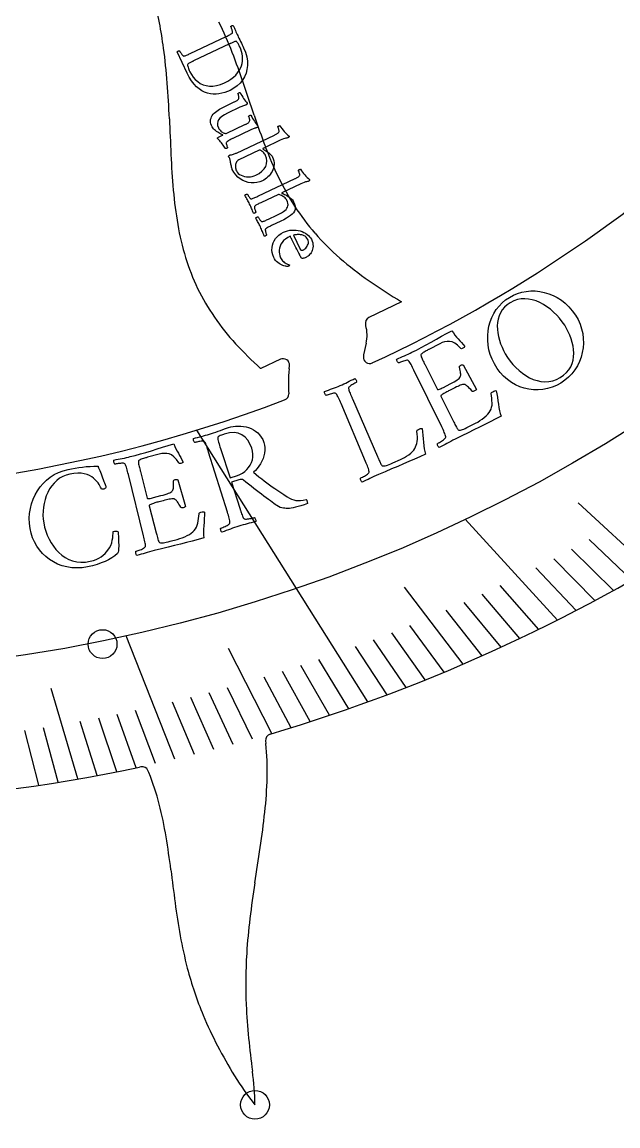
# Model space of a CAD drawing. Header units: millimetres. Extents: x -94 to 94, y -94 to 94.
# Drawn here: x 9.36 to 32.82, y -53.15 to -9.71 of the extents above; entities that cross this region are included whole.
import ezdxf

# ---------------------------------------------------------------- set-up
doc = ezdxf.new("R2010")
doc.units = ezdxf.units.MM
for name, color, linetype in [('CUT_INNER', 6, 'Continuous'), ('CUT_OUTER', 1, 'Continuous'), ('ENGRAVE', 7, 'Continuous'), ('ENGRAVE_FINE', 8, 'Continuous'), ('TEXT', 5, 'Continuous')]:
    doc.layers.add(name, color=color, linetype=linetype)

msp = doc.modelspace()

# ---------------------------------------------------------------- linework, layer by layer
at = {"layer": 'CUT_INNER'}
for points in [[(24.296, -20.716), (24.3, -20.72), (24.295, -20.722), (23.014, -21.328)], [(22.883, -21.633), (22.889, -21.65)], [(22.906, -22.348), (22.803, -22.804)], [(19.526, -22.978), (18.754, -23.343), (18.748, -23.346)], [(19.869, -23.352), (19.882, -23.23)], [(18.944, -38.001), (18.957, -38.099)], [(14.032, -39.017), (13.98, -39.028)], [(14.352, -39.248), (14.314, -39.161)]]:
    msp.add_lwpolyline(points, dxfattribs=at)
for centre, radius, start, end in [((-4.084, -13.285), 19.182, 7.6541, 13.6934), ((1.779, -17.13), 17.031, 21.4566, 25.8421), ((-9.154, -13.953), 24.296, 4.3634, 7.6242), ((-8.569, -21.173), 28.141, 18.7475, 21.4105), ((-29.327, -15.466), 44.526, 2.5195, 4.3296), ((-190.355, -82.756), 220.074, 18.37713, 18.71891), ((0.01, 26.989), 55.193, 294.7833, 313.7109), ((49.361, -3.126), 32.522, 198.3654, 200.6789), ((680.036, 15.48), 665.512, 182.496536, 182.618251), ((33.057, -9.276), 15.097, 200.6919, 205.6541), ((49.013, -13.387), 33.83, 182.5999, 184.971), ((28.96, -11.233), 10.556, 205.7095, 212.8149), ((31.595, -14.905), 16.345, 184.9603, 189.7598), ((0.003, 26.999), 67.49, 286.45534, 320.09924), ((27.964, -11.856), 9.381, 212.9114, 221.0476), ((26.064, -15.853), 10.734, 189.7787, 196.8893), ((28.6, -11.28), 10.239, 221.1431, 228.8881), ((24.014, -16.464), 8.594, 196.9627, 205.6782), ((30.717, -8.835), 13.473, 228.9414, 235.1401), ((35.405, -2.099), 21.68, 235.1503, 239.1755), ((23.825, -16.536), 8.393, 205.7923, 214.735), ((25.222, -15.547), 10.105, 214.8307, 222.4384), ((23.121, -21.554), 0.25, 115.3125, 198.2248), ((21.52, -22.034), 1.421, 347.2264, 15.6433), ((29.009, -12.072), 15.244, 222.4719, 227.6921), ((19.633, -23.204), 0.25, 354.0038, 115.3125), ((23.55, -22.958), 0.762, 168.3696, 173.9208), ((23.042, -22.894), 0.25, 176.158, 294.7852), ((28.096, -23.996), 8.252, 175.5253, 179.3659), ((0.001, -0.001), 91.24, 283.05818, 344.9355), ((25.817, -23.98), 5.973, 179.2789, 183.3932), ((0, 27), 55.207, 262.969, 290.8995), ((19.605, -24.341), 0.25, 290.918, 1.8304), ((19.191, -37.967), 0.25, 106.351, 187.924), ((8.287, -39.162), 10.723, 358.5267, 5.6914), ((0.001, 26.993), 67.485, 262.81631, 281.95455), ((14.085, -39.262), 0.25, 23.6266, 102.1289), ((4.535, -43.128), 10.556, 14.4595, 21.5649), ((2.667, -39.013), 16.345, 353.7103, 358.5098), ((0.135, -44.248), 15.097, 9.4419, 14.4041), ((-14.713, -37.104), 33.83, 351.3499, 353.721), ((-17.056, -47.099), 32.522, 7.1154, 9.4289), ((-639.241, 57.69), 665.511, 351.246536, 351.368252), ((233.589, -15.766), 220.074, 187.12713, 187.46891), ((62.528, -50.348), 44.526, 171.2695, 173.0796), ((43.282, -40.701), 28.141, 187.4975, 190.1605), ((42.447, -47.896), 24.296, 173.1134, 176.3742), ((32.344, -42.647), 17.031, 190.2066, 194.5921), ((37.344, -47.562), 19.182, 176.4041, 182.4434), ((29.562, -43.357), 14.16, 194.6475, 202.5898), ((41.248, -47.365), 23.091, 182.5211, 185.8011), ((30.794, -42.826), 15.502, 202.6559, 207.5677), ((77.709, -43.558), 59.75, 185.89912, 187.15663), ((33.551, -41.391), 18.609, 207.5551, 211.7227), ((25.302, -46.697), 8.804, 210.5765, 219.6864), ((9.264, -52.374), 9.263, 0.3353, 8.5192)]:
    msp.add_arc(centre, radius, start, end, dxfattribs=at)
at = {"layer": 'CUT_OUTER'}
for start, end in [(352.96921, 79.10203), (187.01862, 352.61767)]:
    msp.add_arc((0, 0), 94.5, start, end, dxfattribs=at)
at = {"layer": 'ENGRAVE'}
for points in [[(22.971, -36.463), (16.232, -25.767)], [(30.434, -33.241), (26.804, -29.276)], [(15.376, -38.717), (13.449, -33.864)]]:
    msp.add_lwpolyline(points, dxfattribs=at)
for centre, radius in [((0, 27.004), 62.336), ((12.526, -34.188), 0.567), ((18.527, -52.32), 0.567)]:
    msp.add_circle(centre, radius, dxfattribs=at)
at = {"layer": 'ENGRAVE_FINE'}
for points in [[(34.095, -31.247), (31.244, -28.634)], [(33.368, -31.667), (31.689, -30.074)], [(31.905, -32.475), (30.289, -30.829)], [(32.638, -32.076), (30.99, -30.457)], [(31.171, -32.863), (29.586, -31.192)], [(26.723, -34.977), (24.412, -31.952)], [(29.696, -33.608), (28.175, -31.888)], [(28.213, -34.313), (26.759, -32.545)], [(28.955, -33.966), (27.468, -32.221)], [(27.469, -34.65), (26.049, -32.859)], [(25.226, -35.601), (23.911, -33.744)], [(25.975, -35.294), (24.625, -33.459)], [(23.724, -36.185), (22.48, -34.288)], [(24.476, -35.898), (23.196, -34.021)], [(19.186, -37.708), (17.485, -34.364)], [(21.46, -36.99), (20.326, -35.036)], [(22.216, -36.731), (21.045, -34.796)], [(19.945, -37.478), (18.887, -35.489)], [(20.703, -37.239), (19.607, -35.267)], [(11.548, -39.497), (10.506, -35.936)], [(18.426, -37.928), (17.444, -35.907)], [(16.14, -38.534), (15.275, -36.469)], [(16.903, -38.341), (15.998, -36.29)], [(17.665, -38.139), (16.721, -36.103)], [(14.612, -38.892), (13.826, -36.8)], [(12.315, -39.359), (11.649, -37.233)], [(13.081, -39.212), (12.375, -37.097)], [(13.847, -39.056), (13.101, -36.953)], [(10.012, -39.745), (9.469, -37.59)], [(10.78, -39.626), (10.196, -37.48)]]:
    msp.add_lwpolyline(points, dxfattribs=at)
at = {"layer": 'TEXT'}
for points in [[(18.075, -10.716), (18.149, -10.896), (18.2, -11.072), (18.227, -11.243), (18.23, -11.409), (18.212, -11.569), (18.173, -11.72), (18.114, -11.861), (18.036, -11.993), (17.939, -12.113), (17.825, -12.22), (17.695, -12.314), (17.549, -12.394), (17.442, -12.44), (17.333, -12.478), (17.222, -12.508), (17.109, -12.531), (16.995, -12.543), (16.882, -12.543), (16.769, -12.531), (16.656, -12.506), (16.545, -12.467), (16.436, -12.412), (16.33, -12.34), (16.226, -12.253), (16.126, -12.148), (16.031, -12.023), (15.941, -11.877), (15.856, -11.712), (15.463, -10.882), (15.468, -10.872), (15.477, -10.863), (15.489, -10.855), (15.505, -10.847), (15.521, -10.841), (15.536, -10.837), (15.548, -10.836), (15.558, -10.836), (15.565, -10.849), (15.573, -10.865), (15.585, -10.885), (15.599, -10.909), (15.615, -10.934), (15.631, -10.959), (15.649, -10.982), (15.667, -11.004), (15.684, -11.022), (15.699, -11.035), (15.712, -11.041), (15.722, -11.042), (15.747, -11.038), (15.774, -11.031), (15.803, -11.021), (15.835, -11.008), (15.868, -10.993), (15.903, -10.977), (15.938, -10.96), (15.975, -10.943), (17.395, -10.272), (17.431, -10.255), (17.467, -10.237), (17.502, -10.22), (17.535, -10.204), (17.566, -10.187), (17.593, -10.171), (17.616, -10.154), (17.635, -10.137), (17.642, -10.128), (17.646, -10.114), (17.645, -10.095), (17.641, -10.07), (17.634, -10.043), (17.626, -10.015), (17.617, -9.988), (17.607, -9.959), (17.597, -9.933), (17.589, -9.912), (17.582, -9.894), (17.576, -9.882), (17.582, -9.873), (17.591, -9.865), (17.603, -9.856), (17.619, -9.848), (17.634, -9.84), (17.648, -9.836), (17.661, -9.835), (17.672, -9.837), (17.694, -9.889), (17.716, -9.94), (17.737, -9.991), (17.758, -10.042), (17.779, -10.092), (17.801, -10.141), (17.823, -10.19), (17.845, -10.238), (17.869, -10.29), (17.896, -10.346), (17.926, -10.407), (17.958, -10.472), (17.99, -10.538), (18.02, -10.601), (18.049, -10.66), (18.075, -10.716)], [(17.526, -10.568), (16.11, -11.238), (16.097, -11.244), (16.079, -11.252), (16.058, -11.262), (16.034, -11.274), (16.008, -11.286), (15.982, -11.3), (15.958, -11.313), (15.934, -11.327), (15.913, -11.34), (15.897, -11.351), (15.886, -11.36), (15.88, -11.367), (15.874, -11.387), (15.874, -11.413), (15.879, -11.446), (15.89, -11.485), (15.905, -11.528), (15.922, -11.572), (15.941, -11.617), (15.961, -11.662), (16.023, -11.776), (16.095, -11.878), (16.177, -11.97), (16.27, -12.051), (16.373, -12.118), (16.484, -12.17), (16.605, -12.206), (16.734, -12.225), (16.871, -12.226), (17.015, -12.205), (17.166, -12.161), (17.324, -12.096), (17.458, -12.027), (17.576, -11.953), (17.68, -11.875), (17.768, -11.793), (17.842, -11.706), (17.904, -11.618), (17.954, -11.526), (17.991, -11.433), (18.017, -11.338), (18.033, -11.242), (18.037, -11.147), (18.032, -11.051), (18.017, -10.956), (17.994, -10.863), (17.963, -10.77), (17.924, -10.679), (17.919, -10.667), (17.91, -10.651), (17.9, -10.63), (17.887, -10.605), (17.874, -10.579), (17.86, -10.554), (17.845, -10.53), (17.831, -10.507), (17.817, -10.488), (17.803, -10.474), (17.792, -10.466), (17.781, -10.464), (17.761, -10.468), (17.738, -10.475), (17.713, -10.483), (17.685, -10.495), (17.657, -10.508), (17.627, -10.521), (17.597, -10.534), (17.567, -10.549), (17.562, -10.551), (17.557, -10.553), (17.552, -10.556), (17.547, -10.558), (17.541, -10.561), (17.536, -10.563), (17.531, -10.566), (17.526, -10.568)], [(18.129, -13.744), (18.131, -13.743), (18.134, -13.741), (18.138, -13.739), (18.142, -13.737), (18.16, -13.729), (18.18, -13.719), (18.201, -13.707), (18.224, -13.694), (18.247, -13.681), (18.266, -13.666), (18.283, -13.651), (18.298, -13.635), (18.312, -13.61), (18.32, -13.582), (18.32, -13.552), (18.314, -13.519), (18.304, -13.486), (18.294, -13.458), (18.286, -13.434), (18.277, -13.415), (18.281, -13.41), (18.288, -13.403), (18.298, -13.396), (18.312, -13.388), (18.327, -13.381), (18.341, -13.376), (18.352, -13.374), (18.362, -13.375), (18.397, -13.437), (18.432, -13.497), (18.467, -13.556), (18.504, -13.612), (18.54, -13.665), (18.576, -13.714), (18.611, -13.759), (18.646, -13.799), (18.647, -13.806), (18.644, -13.816), (18.636, -13.826), (18.623, -13.839), (18.61, -13.851), (18.598, -13.86), (18.588, -13.867), (18.581, -13.871), (18.566, -13.873), (18.546, -13.877), (18.521, -13.884), (18.492, -13.895), (18.459, -13.907), (18.426, -13.921), (18.392, -13.936), (18.357, -13.953), (17.659, -14.283), (17.642, -14.291), (17.619, -14.302), (17.589, -14.318), (17.553, -14.337), (17.515, -14.357), (17.479, -14.379), (17.445, -14.401), (17.413, -14.424), (17.399, -14.441), (17.392, -14.463), (17.393, -14.49), (17.402, -14.523), (17.413, -14.555), (17.423, -14.584), (17.432, -14.608), (17.439, -14.628), (17.443, -14.636), (17.445, -14.642), (17.448, -14.646), (17.449, -14.648), (17.448, -14.653), (17.445, -14.657), (17.441, -14.661), (17.436, -14.665), (17.43, -14.669), (17.424, -14.672), (17.42, -14.674), (17.416, -14.676), (17.413, -14.677), (17.407, -14.679), (17.398, -14.68), (17.386, -14.682), (17.373, -14.684), (17.364, -14.682), (17.357, -14.679), (17.352, -14.673), (17.329, -14.631), (17.302, -14.588), (17.271, -14.545), (17.237, -14.501), (17.203, -14.458), (17.17, -14.418), (17.139, -14.383), (17.11, -14.351), (17.085, -14.324), (17.068, -14.304), (17.057, -14.291), (17.052, -14.286), (17.051, -14.279), (17.052, -14.272), (17.055, -14.264), (17.061, -14.257), (17.069, -14.249), (17.077, -14.243), (17.086, -14.238), (17.094, -14.233), (17.247, -14.161), (17.253, -14.158), (17.257, -14.155), (17.26, -14.152), (17.261, -14.15), (17.261, -14.148), (17.261, -14.147), (17.261, -14.146), (17.261, -14.146), (17.225, -14.133), (17.187, -14.116), (17.146, -14.095), (17.103, -14.071), (17.058, -14.043), (17.016, -14.012), (16.975, -13.978), (16.935, -13.942), (16.899, -13.903), (16.867, -13.864), (16.84, -13.823), (16.818, -13.781), (16.792, -13.716), (16.777, -13.653), (16.773, -13.594), (16.779, -13.537), (16.795, -13.482), (16.817, -13.43), (16.847, -13.38), (16.883, -13.333), (16.925, -13.289), (16.97, -13.247), (17.018, -13.208), (17.071, -13.172), (17.125, -13.138), (17.179, -13.107), (17.232, -13.078), (17.285, -13.052), (17.707, -12.852), (17.725, -12.843), (17.746, -12.833), (17.769, -12.821), (17.794, -12.807), (17.819, -12.792), (17.84, -12.775), (17.859, -12.758), (17.874, -12.739), (17.889, -12.715), (17.897, -12.687), (17.897, -12.657), (17.89, -12.624), (17.881, -12.591), (17.871, -12.563), (17.862, -12.539), (17.854, -12.52), (17.858, -12.515), (17.864, -12.508), (17.875, -12.501), (17.889, -12.493), (17.904, -12.486), (17.917, -12.481), (17.929, -12.479), (17.939, -12.48), (17.973, -12.542), (18.008, -12.602), (18.044, -12.661), (18.08, -12.717), (18.117, -12.77), (18.153, -12.819), (18.188, -12.864), (18.223, -12.904), (18.224, -12.911), (18.222, -12.92), (18.217, -12.931), (18.208, -12.942), (18.197, -12.953), (18.188, -12.962), (18.18, -12.969), (18.172, -12.973), (18.157, -12.975), (18.136, -12.979), (18.109, -12.987), (18.076, -12.998), (18.04, -13.011), (18.005, -13.026), (17.969, -13.041), (17.933, -13.057), (17.443, -13.289), (17.322, -13.353), (17.222, -13.418), (17.146, -13.485), (17.091, -13.553), (17.059, -13.625), (17.047, -13.701), (17.056, -13.781), (17.087, -13.866), (17.106, -13.902), (17.129, -13.936), (17.154, -13.967), (17.183, -13.995), (17.214, -14.02), (17.246, -14.042), (17.278, -14.06), (17.311, -14.075), (17.342, -14.084), (17.369, -14.089), (17.393, -14.088), (17.414, -14.082)], [(17.634, -15.506), (17.625, -15.485), (17.616, -15.457), (17.607, -15.423), (17.599, -15.383), (17.59, -15.342), (17.582, -15.304), (17.575, -15.269), (17.569, -15.237), (17.568, -15.231), (17.567, -15.223), (17.565, -15.216), (17.563, -15.207), (17.559, -15.181), (17.554, -15.156), (17.548, -15.13), (17.541, -15.104), (17.533, -15.079), (17.521, -15.056), (17.506, -15.034), (17.488, -15.013), (17.486, -15.005), (17.488, -14.995), (17.494, -14.984), (17.503, -14.97), (17.514, -14.957), (17.523, -14.947), (17.531, -14.94), (17.538, -14.935), (17.57, -14.933), (17.604, -14.928), (17.639, -14.92), (17.676, -14.909), (17.712, -14.897), (17.746, -14.884), (17.776, -14.872), (17.803, -14.86), (19.293, -14.155), (19.312, -14.146), (19.332, -14.136), (19.355, -14.124), (19.381, -14.111), (19.406, -14.098), (19.427, -14.084), (19.445, -14.07), (19.459, -14.056), (19.471, -14.038), (19.477, -14.016), (19.477, -13.989), (19.471, -13.958), (19.461, -13.925), (19.449, -13.892), (19.436, -13.858), (19.42, -13.824), (19.422, -13.821), (19.43, -13.816), (19.442, -13.809), (19.46, -13.799), (19.479, -13.79), (19.494, -13.785), (19.504, -13.783), (19.51, -13.786), (19.548, -13.845), (19.588, -13.901), (19.631, -13.956), (19.676, -14.009), (19.723, -14.06), (19.77, -14.108), (19.818, -14.153), (19.867, -14.196), (19.869, -14.203), (19.868, -14.211), (19.866, -14.22), (19.86, -14.23), (19.853, -14.24), (19.846, -14.248), (19.838, -14.254), (19.83, -14.259), (19.825, -14.26), (19.809, -14.263), (19.783, -14.269), (19.746, -14.276), (19.701, -14.287), (19.649, -14.305), (19.589, -14.329), (19.523, -14.359), (18.87, -14.668), (18.863, -14.671), (18.856, -14.675), (18.848, -14.68), (18.841, -14.685), (18.835, -14.691), (18.834, -14.696), (18.837, -14.7), (18.845, -14.704), (18.865, -14.715), (18.889, -14.73), (18.919, -14.749), (18.955, -14.773), (18.993, -14.8), (19.032, -14.828), (19.07, -14.859), (19.109, -14.892), (19.145, -14.925), (19.174, -14.958), (19.198, -14.989), (19.216, -15.021), (19.246, -15.095), (19.266, -15.169), (19.277, -15.242), (19.277, -15.314), (19.269, -15.385), (19.255, -15.453), (19.233, -15.519), (19.204, -15.582), (19.17, -15.642), (19.13, -15.699), (19.086, -15.752), (19.038, -15.802), (18.986, -15.848), (18.933, -15.888), (18.879, -15.922), (18.823, -15.952), (18.713, -15.995), (18.602, -16.024), (18.488, -16.036), (18.372, -16.034), (18.258, -16.016), (18.149, -15.984), (18.044, -15.938), (17.943, -15.878), (17.85, -15.805), (17.767, -15.718), (17.695, -15.619), (17.634, -15.506)], [(18.942, -14.954), (18.925, -14.922), (18.902, -14.89), (18.875, -14.858), (18.843, -14.826), (18.81, -14.798), (18.782, -14.776), (18.758, -14.76), (18.738, -14.751), (18.726, -14.747), (18.714, -14.746), (18.703, -14.748), (18.693, -14.751), (17.886, -15.133), (17.853, -15.152), (17.825, -15.177), (17.801, -15.206), (17.783, -15.24), (17.769, -15.277), (17.76, -15.316), (17.756, -15.357), (17.756, -15.399), (17.76, -15.44), (17.768, -15.48), (17.779, -15.519), (17.794, -15.555), (17.827, -15.611), (17.869, -15.66), (17.921, -15.701), (17.982, -15.735), (18.049, -15.762), (18.119, -15.781), (18.192, -15.793), (18.269, -15.797), (18.346, -15.794), (18.42, -15.782), (18.491, -15.763), (18.558, -15.735), (18.691, -15.662), (18.8, -15.58), (18.886, -15.488), (18.947, -15.387), (18.985, -15.28), (18.996, -15.173), (18.982, -15.064), (18.942, -14.954)], [(20.048, -16.78), (20.083, -16.867), (20.104, -16.947), (20.11, -17.021), (20.102, -17.088), (20.079, -17.15), (20.043, -17.21), (19.993, -17.267), (19.929, -17.321), (19.852, -17.375), (19.763, -17.43), (19.661, -17.485), (19.546, -17.542), (19.178, -17.716), (19.142, -17.733), (19.106, -17.75), (19.072, -17.767), (19.04, -17.784), (19.01, -17.8), (18.983, -17.816), (18.961, -17.832), (18.942, -17.849), (18.936, -17.858), (18.933, -17.872), (18.932, -17.89), (18.934, -17.913), (18.938, -17.937), (18.944, -17.962), (18.951, -17.988), (18.959, -18.013), (18.968, -18.037), (18.975, -18.057), (18.982, -18.073), (18.987, -18.085), (18.981, -18.094), (18.972, -18.102), (18.96, -18.111), (18.945, -18.12), (18.929, -18.127), (18.915, -18.131), (18.902, -18.133), (18.892, -18.131), (18.872, -18.079), (18.852, -18.031), (18.835, -17.986), (18.818, -17.945), (18.801, -17.903), (18.783, -17.859), (18.762, -17.813), (18.74, -17.765), (18.717, -17.719), (18.695, -17.675), (18.674, -17.634), (18.653, -17.596), (18.632, -17.557), (18.608, -17.515), (18.584, -17.471), (18.557, -17.423), (18.562, -17.413), (18.571, -17.404), (18.583, -17.396), (18.599, -17.388), (18.615, -17.382), (18.63, -17.378), (18.642, -17.377), (18.652, -17.378), (18.658, -17.389), (18.666, -17.404), (18.677, -17.422), (18.689, -17.443), (18.704, -17.465), (18.719, -17.487), (18.735, -17.507), (18.752, -17.526), (18.768, -17.543), (18.782, -17.553), (18.794, -17.559), (18.805, -17.559), (18.829, -17.555), (18.857, -17.548), (18.886, -17.538), (18.918, -17.525), (18.951, -17.51), (18.985, -17.494), (19.021, -17.478), (19.058, -17.461), (19.391, -17.303), (19.489, -17.255), (19.573, -17.209), (19.645, -17.164), (19.703, -17.122), (19.75, -17.08), (19.786, -17.036), (19.811, -16.991), (19.825, -16.944), (19.829, -16.894), (19.823, -16.84), (19.807, -16.781), (19.781, -16.719), (19.764, -16.688), (19.741, -16.659), (19.713, -16.63), (19.679, -16.603), (19.642, -16.577), (19.606, -16.553), (19.57, -16.532), (19.535, -16.515), (19.503, -16.5), (19.478, -16.491), (19.46, -16.488), (19.448, -16.489), (18.754, -16.817), (18.717, -16.835), (18.681, -16.852), (18.648, -16.869), (18.615, -16.885), (18.585, -16.901), (18.558, -16.918), (18.536, -16.934), (18.517, -16.95), (18.511, -16.96), (18.508, -16.974), (18.507, -16.992), (18.509, -17.014), (18.513, -17.039), (18.519, -17.064), (18.526, -17.089), (18.534, -17.115), (18.543, -17.139), (18.55, -17.159), (18.557, -17.175), (18.562, -17.187), (18.556, -17.195), (18.547, -17.204), (18.535, -17.213), (18.52, -17.221), (18.504, -17.229), (18.49, -17.233), (18.477, -17.234), (18.467, -17.232), (18.447, -17.181), (18.428, -17.133), (18.41, -17.088), (18.393, -17.046), (18.376, -17.005), (18.358, -16.961), (18.337, -16.915), (18.315, -16.867), (18.292, -16.82), (18.27, -16.777), (18.249, -16.736), (18.228, -16.697), (18.207, -16.659), (18.183, -16.617), (18.159, -16.572), (18.132, -16.524), (18.137, -16.515), (18.146, -16.506), (18.158, -16.497), (18.174, -16.49), (18.19, -16.484), (18.205, -16.48), (18.217, -16.478), (18.227, -16.479), (18.233, -16.491), (18.241, -16.506), (18.252, -16.524), (18.264, -16.545), (18.279, -16.567), (18.294, -16.588), (18.31, -16.608), (18.327, -16.628), (18.343, -16.644), (18.357, -16.655), (18.369, -16.661), (18.38, -16.661), (18.405, -16.657), (18.432, -16.649), (18.461, -16.639), (18.492, -16.626), (18.526, -16.611), (18.56, -16.596), (18.596, -16.579), (18.633, -16.562), (20.103, -15.867), (20.121, -15.858), (20.142, -15.848), (20.165, -15.836), (20.191, -15.823), (20.216, -15.809), (20.237, -15.796), (20.255, -15.782), (20.269, -15.768), (20.281, -15.75), (20.287, -15.728), (20.288, -15.702), (20.282, -15.672), (20.272, -15.639), (20.26, -15.607), (20.247, -15.573), (20.232, -15.54), (20.233, -15.537), (20.241, -15.531), (20.253, -15.524), (20.272, -15.514), (20.29, -15.505), (20.305, -15.5), (20.315, -15.499), (20.322, -15.501), (20.359, -15.56), (20.399, -15.616), (20.442, -15.671), (20.487, -15.723), (20.533, -15.773), (20.58, -15.82), (20.628, -15.865), (20.677, -15.908), (20.678, -15.915), (20.678, -15.923), (20.675, -15.932), (20.67, -15.942), (20.663, -15.952), (20.656, -15.96), (20.648, -15.966), (20.64, -15.971), (20.634, -15.972), (20.619, -15.975), (20.593, -15.98), (20.556, -15.988), (20.511, -15.999), (20.458, -16.017), (20.399, -16.041), (20.333, -16.07), (19.581, -16.426), (19.578, -16.428), (19.577, -16.431), (19.577, -16.435), (19.579, -16.44), (19.58, -16.441), (19.582, -16.443), (19.586, -16.445), (19.59, -16.447), (19.62, -16.457), (19.654, -16.471), (19.693, -16.49), (19.738, -16.512), (19.785, -16.538), (19.831, -16.567), (19.876, -16.598), (19.921, -16.631), (19.963, -16.667), (19.998, -16.704), (20.026, -16.741), (20.048, -16.78)], [(19.915, -18.138), (19.816, -18.189), (19.729, -18.246), (19.655, -18.308), (19.595, -18.377), (19.547, -18.449), (19.512, -18.523), (19.489, -18.6), (19.477, -18.678), (19.477, -18.757), (19.487, -18.834), (19.507, -18.909), (19.537, -18.983), (19.56, -19.027), (19.586, -19.067), (19.615, -19.103), (19.648, -19.135), (19.681, -19.163), (19.715, -19.187), (19.749, -19.208), (19.782, -19.225), (19.813, -19.239), (19.84, -19.251), (19.863, -19.259), (19.882, -19.265), (19.883, -19.268), (19.882, -19.272), (19.88, -19.278), (19.878, -19.286), (19.874, -19.295), (19.868, -19.302), (19.86, -19.308), (19.851, -19.314), (19.836, -19.319), (19.82, -19.322), (19.801, -19.323), (19.78, -19.322), (19.747, -19.317), (19.709, -19.308), (19.667, -19.296), (19.621, -19.281), (19.572, -19.262), (19.524, -19.237), (19.475, -19.208), (19.426, -19.173), (19.38, -19.132), (19.338, -19.085), (19.3, -19.03), (19.267, -18.969), (19.229, -18.872), (19.204, -18.775), (19.193, -18.678), (19.197, -18.582), (19.213, -18.487), (19.241, -18.397), (19.282, -18.311), (19.334, -18.23), (19.397, -18.154), (19.47, -18.087), (19.552, -18.029), (19.644, -17.979), (19.728, -17.944), (19.813, -17.917), (19.898, -17.9), (19.984, -17.891), (20.069, -17.89), (20.152, -17.896), (20.232, -17.909), (20.31, -17.928), (20.384, -17.954), (20.454, -17.985), (20.518, -18.02), (20.579, -18.061), (20.633, -18.106), (20.679, -18.154), (20.717, -18.204), (20.746, -18.257), (20.777, -18.33), (20.798, -18.4), (20.81, -18.465), (20.812, -18.528), (20.807, -18.587), (20.796, -18.642), (20.78, -18.693), (20.759, -18.741), (20.733, -18.784), (20.706, -18.824), (20.677, -18.859), (20.646, -18.89), (20.614, -18.916), (20.585, -18.939), (20.557, -18.957), (20.53, -18.971), (20.496, -18.986), (20.465, -18.997), (20.436, -19.004), (20.41, -19.008), (20.387, -19.006), (20.367, -18.998), (20.349, -18.984), (20.335, -18.964), (20.325, -18.945), (20.311, -18.92), (20.293, -18.886), (20.273, -18.845), (20.25, -18.799), (20.225, -18.75), (20.199, -18.697), (20.17, -18.642), (20.141, -18.585), (20.113, -18.529), (20.084, -18.473), (20.056, -18.417), (20.029, -18.364), (20.004, -18.315), (19.981, -18.27), (19.96, -18.229), (19.943, -18.194), (19.93, -18.167), (19.921, -18.149), (19.915, -18.138)], [(20.046, -18.097), (20.302, -18.638), (20.31, -18.652), (20.32, -18.665), (20.331, -18.675), (20.344, -18.683), (20.359, -18.688), (20.376, -18.689), (20.395, -18.686), (20.417, -18.679), (20.44, -18.668), (20.465, -18.652), (20.492, -18.629), (20.522, -18.601), (20.551, -18.568), (20.576, -18.532), (20.598, -18.492), (20.617, -18.45), (20.628, -18.404), (20.629, -18.358), (20.62, -18.309), (20.602, -18.259), (20.574, -18.21), (20.541, -18.17), (20.503, -18.137), (20.46, -18.113), (20.414, -18.096), (20.367, -18.083), (20.32, -18.074), (20.273, -18.071), (20.227, -18.07), (20.185, -18.072), (20.146, -18.075), (20.111, -18.081), (20.082, -18.086), (20.061, -18.091), (20.049, -18.095), (20.046, -18.097)], [(28.542, -20.544), (28.702, -20.458), (28.866, -20.39), (29.035, -20.338), (29.209, -20.305), (29.386, -20.288), (29.562, -20.289), (29.738, -20.308), (29.915, -20.344), (30.09, -20.397), (30.26, -20.466), (30.426, -20.552), (30.588, -20.656), (30.742, -20.776), (30.886, -20.914), (31.019, -21.069), (31.142, -21.242), (31.244, -21.417), (31.325, -21.596), (31.387, -21.779), (31.429, -21.966), (31.452, -22.155), (31.457, -22.343), (31.445, -22.53), (31.414, -22.716), (31.366, -22.897), (31.301, -23.071), (31.218, -23.238), (31.119, -23.398), (31.003, -23.547), (30.872, -23.683), (30.726, -23.805), (30.564, -23.913), (30.395, -24.004), (30.221, -24.076), (30.042, -24.13), (29.858, -24.165), (29.673, -24.181), (29.489, -24.179), (29.307, -24.157), (29.127, -24.116), (28.952, -24.057), (28.782, -23.98), (28.62, -23.886), (28.464, -23.774), (28.317, -23.645), (28.183, -23.5), (28.061, -23.337), (27.951, -23.159), (27.861, -22.978), (27.79, -22.794), (27.737, -22.608), (27.704, -22.418), (27.688, -22.229), (27.688, -22.043), (27.705, -21.859), (27.738, -21.678), (27.787, -21.503), (27.851, -21.336), (27.931, -21.177), (28.026, -21.025), (28.135, -20.885), (28.258, -20.758), (28.393, -20.644), (28.542, -20.544)], [(28.575, -20.753), (28.45, -20.838), (28.344, -20.933), (28.257, -21.037), (28.188, -21.151), (28.137, -21.272), (28.099, -21.398), (28.076, -21.529), (28.067, -21.665), (28.071, -21.803), (28.087, -21.943), (28.113, -22.084), (28.151, -22.227), (28.198, -22.368), (28.252, -22.505), (28.313, -22.637), (28.381, -22.766), (28.47, -22.91), (28.569, -23.048), (28.677, -23.18), (28.795, -23.306), (28.922, -23.424), (29.053, -23.529), (29.191, -23.621), (29.335, -23.702), (29.483, -23.768), (29.633, -23.817), (29.785, -23.848), (29.94, -23.862), (30.094, -23.856), (30.247, -23.826), (30.397, -23.772), (30.546, -23.695), (30.678, -23.604), (30.791, -23.504), (30.883, -23.394), (30.955, -23.275), (31.009, -23.149), (31.047, -23.018), (31.07, -22.883), (31.076, -22.742), (31.069, -22.599), (31.05, -22.456), (31.018, -22.313), (30.975, -22.171), (30.922, -22.03), (30.861, -21.895), (30.794, -21.765), (30.72, -21.639), (30.625, -21.499), (30.521, -21.366), (30.407, -21.239), (30.285, -21.119), (30.156, -21.008), (30.021, -20.909), (29.882, -20.822), (29.738, -20.746), (29.591, -20.684), (29.444, -20.639), (29.297, -20.61), (29.148, -20.597), (29.001, -20.603), (28.857, -20.631), (28.715, -20.681), (28.575, -20.753)], [(24.708, -22.704), (24.887, -22.614), (25.073, -22.516), (25.267, -22.411), (25.468, -22.299), (25.672, -22.184), (25.874, -22.072), (26.073, -21.963), (26.271, -21.855), (26.336, -21.943), (26.4, -22.026), (26.464, -22.104), (26.528, -22.176), (26.592, -22.247), (26.656, -22.32), (26.72, -22.394), (26.785, -22.47), (26.776, -22.49), (26.761, -22.508), (26.74, -22.526), (26.713, -22.543), (26.683, -22.556), (26.657, -22.561), (26.637, -22.557), (26.622, -22.544), (26.502, -22.428), (26.39, -22.343), (26.284, -22.292), (26.185, -22.272), (26.09, -22.276), (25.993, -22.293), (25.896, -22.324), (25.798, -22.369), (25.374, -22.588), (25.356, -22.598), (25.331, -22.611), (25.301, -22.627), (25.264, -22.648), (25.225, -22.67), (25.188, -22.692), (25.152, -22.715), (25.118, -22.738), (25.09, -22.76), (25.07, -22.781), (25.058, -22.799), (25.056, -22.816), (25.063, -22.848), (25.074, -22.883), (25.089, -22.922), (25.107, -22.963), (25.128, -23.006), (25.149, -23.05), (25.171, -23.095), (25.193, -23.14), (25.202, -23.157), (25.209, -23.173), (25.216, -23.186), (25.222, -23.198), (25.708, -24.165), (25.717, -24.172), (25.733, -24.174), (25.758, -24.169), (25.789, -24.157), (25.825, -24.142), (25.863, -24.125), (25.902, -24.106), (25.943, -24.086), (26.209, -23.95), (26.294, -23.905), (26.369, -23.864), (26.433, -23.827), (26.486, -23.793), (26.53, -23.762), (26.565, -23.73), (26.591, -23.699), (26.609, -23.668), (26.62, -23.636), (26.627, -23.601), (26.628, -23.562), (26.623, -23.52), (26.616, -23.473), (26.605, -23.419), (26.591, -23.358), (26.575, -23.29), (26.573, -23.271), (26.581, -23.252), (26.599, -23.233), (26.627, -23.215), (26.657, -23.202), (26.683, -23.194), (26.707, -23.192), (26.728, -23.195), (27.242, -24.161), (27.234, -24.177), (27.219, -24.193), (27.198, -24.21), (27.17, -24.226), (27.14, -24.239), (27.114, -24.244), (27.091, -24.241), (27.072, -24.231), (27.018, -24.172), (26.972, -24.122), (26.932, -24.081), (26.899, -24.05), (26.872, -24.026), (26.848, -24.006), (26.828, -23.992), (26.811, -23.982), (26.795, -23.976), (26.779, -23.971), (26.763, -23.968), (26.746, -23.966), (26.723, -23.965), (26.694, -23.971), (26.656, -23.982), (26.611, -24), (26.561, -24.021), (26.509, -24.044), (26.455, -24.069), (26.399, -24.096), (26.344, -24.123), (26.29, -24.15), (26.237, -24.176), (26.187, -24.202), (26.151, -24.22), (26.114, -24.24), (26.075, -24.261), (26.034, -24.283), (25.993, -24.306), (25.955, -24.328), (25.921, -24.349), (25.89, -24.369), (25.865, -24.389), (25.849, -24.406), (25.842, -24.422), (25.844, -24.436), (26.34, -25.424), (26.343, -25.43), (26.347, -25.437), (26.351, -25.446), (26.356, -25.456), (26.377, -25.495), (26.4, -25.54), (26.426, -25.59), (26.455, -25.645), (26.484, -25.696), (26.509, -25.733), (26.529, -25.757), (26.546, -25.766), (26.583, -25.768), (26.621, -25.766), (26.66, -25.758), (26.701, -25.745), (26.747, -25.725), (26.804, -25.7), (26.872, -25.667), (26.95, -25.628), (27.202, -25.498), (27.294, -25.447), (27.383, -25.392), (27.469, -25.332), (27.552, -25.268), (27.627, -25.202), (27.691, -25.137), (27.743, -25.074), (27.784, -25.011), (27.819, -24.939), (27.844, -24.863), (27.858, -24.782), (27.86, -24.696), (27.856, -24.607), (27.849, -24.515), (27.84, -24.421), (27.829, -24.325), (27.83, -24.306), (27.84, -24.288), (27.858, -24.271), (27.886, -24.253), (27.93, -24.232), (27.968, -24.218), (28.001, -24.213), (28.028, -24.216), (28.049, -24.343), (28.069, -24.473), (28.089, -24.608), (28.11, -24.747), (28.131, -24.882), (28.156, -25.005), (28.183, -25.114), (28.214, -25.211), (28.003, -25.324), (27.791, -25.434), (27.58, -25.541), (27.367, -25.646), (27.148, -25.754), (26.916, -25.869), (26.671, -25.99), (26.412, -26.119), (26.322, -26.164), (26.238, -26.208), (26.158, -26.25), (26.084, -26.291), (26.012, -26.33), (25.938, -26.369), (25.861, -26.408), (25.783, -26.447), (25.767, -26.439), (25.753, -26.425), (25.74, -26.406), (25.728, -26.381), (25.718, -26.355), (25.712, -26.333), (25.709, -26.313), (25.711, -26.297), (25.73, -26.287), (25.756, -26.273), (25.788, -26.254), (25.826, -26.231), (25.867, -26.205), (25.906, -26.178), (25.943, -26.15), (25.978, -26.121), (26.007, -26.093), (26.027, -26.069), (26.037, -26.048), (26.038, -26.032), (26.031, -25.993), (26.019, -25.95), (26.003, -25.904), (25.981, -25.854), (25.957, -25.802), (25.931, -25.748), (25.905, -25.692), (25.877, -25.634), (24.783, -23.41), (24.754, -23.352), (24.726, -23.296), (24.699, -23.242), (24.672, -23.19), (24.645, -23.141), (24.618, -23.099), (24.592, -23.063), (24.566, -23.033), (24.552, -23.021), (24.53, -23.016), (24.5, -23.017), (24.463, -23.024), (24.422, -23.035), (24.38, -23.047), (24.338, -23.06), (24.296, -23.076), (24.256, -23.09), (24.224, -23.103), (24.198, -23.113), (24.179, -23.122), (24.166, -23.113), (24.153, -23.098), (24.139, -23.079), (24.125, -23.056), (24.113, -23.031), (24.106, -23.009), (24.104, -22.989), (24.107, -22.972), (24.184, -22.938), (24.262, -22.905), (24.338, -22.872), (24.414, -22.839), (24.489, -22.807), (24.563, -22.773), (24.636, -22.739), (24.708, -22.704)], [(23.349, -26.803), (23.352, -26.809), (23.355, -26.817), (23.359, -26.826), (23.363, -26.836), (23.375, -26.862), (23.388, -26.892), (23.403, -26.926), (23.419, -26.964), (23.436, -27.003), (23.453, -27.039), (23.47, -27.073), (23.487, -27.106), (23.503, -27.134), (23.518, -27.154), (23.531, -27.167), (23.543, -27.173), (23.579, -27.177), (23.617, -27.177), (23.657, -27.171), (23.698, -27.16), (23.745, -27.143), (23.804, -27.121), (23.873, -27.092), (23.953, -27.058), (24.256, -26.922), (24.334, -26.884), (24.414, -26.84), (24.495, -26.79), (24.578, -26.734), (24.656, -26.674), (24.723, -26.613), (24.777, -26.551), (24.82, -26.488), (24.851, -26.427), (24.876, -26.36), (24.897, -26.288), (24.912, -26.209), (24.922, -26.123), (24.924, -26.026), (24.918, -25.921), (24.904, -25.805), (24.907, -25.787), (24.917, -25.77), (24.937, -25.753), (24.965, -25.738), (25.01, -25.719), (25.049, -25.707), (25.082, -25.704), (25.109, -25.709), (25.122, -25.836), (25.136, -25.968), (25.148, -26.103), (25.161, -26.243), (25.175, -26.379), (25.192, -26.503), (25.214, -26.614), (25.238, -26.713), (25.022, -26.813), (24.805, -26.911), (24.587, -27.007), (24.369, -27.099), (24.145, -27.194), (23.906, -27.296), (23.654, -27.404), (23.389, -27.518), (23.297, -27.558), (23.21, -27.596), (23.128, -27.634), (23.052, -27.671), (22.977, -27.706), (22.901, -27.741), (22.823, -27.776), (22.742, -27.81), (22.727, -27.801), (22.714, -27.786), (22.702, -27.766), (22.691, -27.741), (22.683, -27.715), (22.678, -27.692), (22.677, -27.672), (22.679, -27.656), (22.699, -27.647), (22.725, -27.634), (22.758, -27.617), (22.798, -27.597), (22.84, -27.573), (22.88, -27.549), (22.919, -27.523), (22.955, -27.495), (22.986, -27.469), (23.007, -27.446), (23.019, -27.426), (23.02, -27.41), (23.015, -27.37), (23.006, -27.327), (22.992, -27.28), (22.974, -27.229), (22.952, -27.176), (22.93, -27.12), (22.906, -27.063), (22.881, -27.004), (21.914, -24.721), (21.889, -24.662), (21.864, -24.605), (21.84, -24.549), (21.816, -24.495), (21.791, -24.445), (21.767, -24.402), (21.743, -24.364), (21.719, -24.333), (21.705, -24.32), (21.684, -24.314), (21.654, -24.313), (21.617, -24.318), (21.575, -24.326), (21.533, -24.336), (21.49, -24.348), (21.447, -24.36), (21.406, -24.373), (21.373, -24.384), (21.347, -24.393), (21.328, -24.4), (21.315, -24.39), (21.303, -24.375), (21.29, -24.355), (21.277, -24.331), (21.267, -24.305), (21.262, -24.283), (21.26, -24.263), (21.264, -24.246), (21.343, -24.217), (21.422, -24.188), (21.5, -24.159), (21.578, -24.131), (21.655, -24.103), (21.731, -24.073), (21.805, -24.044), (21.879, -24.013), (21.954, -23.98), (22.027, -23.947), (22.099, -23.912), (22.169, -23.878), (22.24, -23.842), (22.312, -23.806), (22.386, -23.77), (22.462, -23.733), (22.476, -23.742), (22.49, -23.756), (22.502, -23.776), (22.513, -23.801), (22.522, -23.827), (22.528, -23.85), (22.53, -23.869), (22.529, -23.885), (22.51, -23.894), (22.486, -23.907), (22.455, -23.923), (22.418, -23.944), (22.379, -23.966), (22.342, -23.989), (22.306, -24.013), (22.273, -24.037), (22.244, -24.06), (22.224, -24.082), (22.213, -24.103), (22.211, -24.122), (22.216, -24.154), (22.225, -24.19), (22.238, -24.229), (22.254, -24.272), (22.272, -24.317), (22.291, -24.364), (22.312, -24.413), (22.334, -24.464), (22.338, -24.472), (22.341, -24.48), (22.345, -24.488), (22.348, -24.496), (22.352, -24.505), (22.355, -24.513), (22.359, -24.521), (22.362, -24.529)], [(17.482, -25.669), (17.572, -25.643), (17.667, -25.625), (17.765, -25.613), (17.868, -25.608), (17.972, -25.611), (18.074, -25.623), (18.176, -25.642), (18.276, -25.669), (18.373, -25.706), (18.466, -25.752), (18.553, -25.808), (18.635, -25.875), (18.71, -25.951), (18.776, -26.04), (18.832, -26.14), (18.878, -26.252), (18.906, -26.352), (18.92, -26.455), (18.92, -26.561), (18.907, -26.671), (18.881, -26.78), (18.845, -26.887), (18.8, -26.991), (18.745, -27.092), (18.683, -27.187), (18.615, -27.272), (18.541, -27.349), (18.463, -27.415), (18.575, -27.509), (18.684, -27.599), (18.79, -27.684), (18.893, -27.764), (18.996, -27.842), (19.101, -27.918), (19.206, -27.994), (19.314, -28.068), (19.425, -28.144), (19.542, -28.223), (19.666, -28.306), (19.796, -28.392), (19.883, -28.444), (19.969, -28.485), (20.054, -28.515), (20.139, -28.534), (20.226, -28.542), (20.322, -28.539), (20.427, -28.523), (20.539, -28.495), (20.553, -28.506), (20.565, -28.522), (20.574, -28.545), (20.581, -28.575), (20.586, -28.604), (20.589, -28.627), (20.591, -28.644), (20.591, -28.654), (20.457, -28.701), (20.334, -28.742), (20.222, -28.776), (20.12, -28.803), (20.03, -28.824), (19.952, -28.839), (19.886, -28.849), (19.832, -28.853), (19.797, -28.851), (19.754, -28.848), (19.704, -28.844), (19.648, -28.839), (19.587, -28.828), (19.523, -28.808), (19.457, -28.778), (19.389, -28.738), (19.358, -28.717), (19.317, -28.689), (19.266, -28.652), (19.203, -28.607), (19.132, -28.555), (19.055, -28.498), (18.971, -28.435), (18.88, -28.366), (18.785, -28.293), (18.686, -28.218), (18.585, -28.139), (18.481, -28.059), (18.376, -27.977), (18.273, -27.895), (18.172, -27.814), (18.074, -27.734), (18.037, -27.713), (17.993, -27.704), (17.942, -27.707), (17.884, -27.721), (17.599, -27.813), (17.929, -28.843), (17.932, -28.852), (17.935, -28.86), (17.937, -28.869), (17.94, -28.877), (17.943, -28.886), (17.946, -28.894), (17.948, -28.903), (17.951, -28.911), (17.968, -28.964), (17.985, -29.014), (18.001, -29.061), (18.017, -29.106), (18.032, -29.147), (18.049, -29.183), (18.066, -29.216), (18.083, -29.244), (18.098, -29.254), (18.12, -29.261), (18.152, -29.265), (18.191, -29.265), (18.236, -29.262), (18.281, -29.257), (18.327, -29.25), (18.374, -29.24), (18.417, -29.23), (18.453, -29.221), (18.482, -29.213), (18.503, -29.207), (18.515, -29.218), (18.527, -29.233), (18.538, -29.254), (18.549, -29.279), (18.557, -29.305), (18.561, -29.328), (18.56, -29.348), (18.555, -29.365), (18.468, -29.388), (18.382, -29.41), (18.299, -29.432), (18.217, -29.453), (18.136, -29.475), (18.055, -29.498), (17.972, -29.523), (17.889, -29.549), (17.808, -29.575), (17.726, -29.602), (17.644, -29.631), (17.562, -29.66), (17.479, -29.691), (17.395, -29.722), (17.311, -29.753), (17.226, -29.785), (17.212, -29.775), (17.2, -29.759), (17.19, -29.738), (17.182, -29.712), (17.176, -29.685), (17.174, -29.661), (17.174, -29.642), (17.178, -29.626), (17.199, -29.619), (17.226, -29.609), (17.261, -29.595), (17.302, -29.579), (17.346, -29.559), (17.389, -29.539), (17.43, -29.517), (17.469, -29.493), (17.502, -29.47), (17.526, -29.449), (17.539, -29.431), (17.542, -29.415), (17.541, -29.375), (17.536, -29.331), (17.527, -29.283), (17.514, -29.23), (17.498, -29.175), (17.481, -29.118), (17.463, -29.058), (17.444, -28.997), (16.701, -26.632), (16.682, -26.57), (16.663, -26.511), (16.644, -26.453), (16.625, -26.397), (16.606, -26.345), (16.587, -26.299), (16.566, -26.26), (16.545, -26.226), (16.533, -26.212), (16.512, -26.204), (16.483, -26.2), (16.445, -26.201), (16.403, -26.205), (16.36, -26.211), (16.317, -26.218), (16.274, -26.226), (16.234, -26.234), (16.201, -26.241), (16.174, -26.247), (16.155, -26.253), (16.143, -26.241), (16.132, -26.225), (16.122, -26.204), (16.111, -26.179), (16.104, -26.152), (16.1, -26.129), (16.101, -26.11), (16.106, -26.093), (16.188, -26.072), (16.269, -26.051), (16.349, -26.03), (16.428, -26.011), (16.506, -25.99), (16.583, -25.969), (16.66, -25.947), (16.736, -25.923), (16.816, -25.898), (16.898, -25.87), (16.983, -25.841), (17.071, -25.81), (17.164, -25.777), (17.263, -25.743), (17.369, -25.707), (17.482, -25.669)], [(18.4, -26.476), (18.329, -26.308), (18.241, -26.164), (18.134, -26.045), (18.011, -25.949), (17.867, -25.885), (17.703, -25.86), (17.517, -25.874), (17.309, -25.926), (17.282, -25.936), (17.248, -25.948), (17.208, -25.963), (17.162, -25.98), (17.119, -26), (17.088, -26.02), (17.068, -26.041), (17.061, -26.063), (17.061, -26.096), (17.066, -26.137), (17.076, -26.186), (17.092, -26.244), (17.11, -26.305), (17.129, -26.367), (17.148, -26.428), (17.168, -26.491), (17.544, -27.643), (17.834, -27.55), (17.936, -27.509), (18.032, -27.457), (18.122, -27.393), (18.204, -27.317), (18.277, -27.233), (18.338, -27.141), (18.387, -27.042), (18.423, -26.936), (18.444, -26.825), (18.448, -26.712), (18.433, -26.595), (18.4, -26.476)], [(13.618, -26.81), (13.812, -26.759), (14.015, -26.703), (14.226, -26.642), (14.447, -26.575), (14.67, -26.506), (14.891, -26.439), (15.11, -26.374), (15.326, -26.311), (15.37, -26.411), (15.416, -26.505), (15.462, -26.595), (15.509, -26.679), (15.556, -26.762), (15.604, -26.847), (15.651, -26.933), (15.697, -27.021), (15.685, -27.038), (15.666, -27.053), (15.642, -27.066), (15.612, -27.077), (15.579, -27.083), (15.554, -27.083), (15.535, -27.074), (15.523, -27.059), (15.431, -26.92), (15.338, -26.814), (15.246, -26.741), (15.153, -26.701), (15.059, -26.684), (14.961, -26.68), (14.86, -26.69), (14.755, -26.713), (14.294, -26.837), (14.274, -26.843), (14.247, -26.851), (14.214, -26.86), (14.174, -26.872), (14.131, -26.886), (14.09, -26.9), (14.05, -26.914), (14.012, -26.93), (13.98, -26.945), (13.956, -26.961), (13.941, -26.977), (13.934, -26.993), (13.935, -27.026), (13.938, -27.062), (13.945, -27.103), (13.954, -27.148), (13.964, -27.194), (13.976, -27.242), (13.988, -27.29), (14, -27.338), (14.005, -27.357), (14.009, -27.374), (14.013, -27.389), (14.016, -27.401), (14.286, -28.449), (14.293, -28.458), (14.309, -28.463), (14.334, -28.463), (14.367, -28.459), (14.406, -28.452), (14.446, -28.443), (14.489, -28.433), (14.533, -28.422), (14.821, -28.346), (14.915, -28.32), (14.996, -28.295), (15.067, -28.272), (15.126, -28.251), (15.175, -28.229), (15.216, -28.206), (15.248, -28.181), (15.272, -28.155), (15.29, -28.126), (15.303, -28.092), (15.313, -28.055), (15.318, -28.013), (15.32, -27.965), (15.321, -27.91), (15.32, -27.848), (15.319, -27.778), (15.321, -27.758), (15.333, -27.742), (15.354, -27.727), (15.386, -27.716), (15.417, -27.709), (15.445, -27.707), (15.469, -27.71), (15.489, -27.718), (15.787, -28.77), (15.775, -28.784), (15.757, -28.797), (15.733, -28.808), (15.702, -28.819), (15.67, -28.825), (15.643, -28.824), (15.622, -28.817), (15.605, -28.803), (15.565, -28.733), (15.53, -28.675), (15.5, -28.627), (15.475, -28.589), (15.454, -28.559), (15.434, -28.536), (15.417, -28.517), (15.403, -28.504), (15.389, -28.495), (15.374, -28.487), (15.359, -28.48), (15.343, -28.475), (15.321, -28.469), (15.29, -28.468), (15.251, -28.471), (15.204, -28.479), (15.15, -28.489), (15.095, -28.501), (15.037, -28.514), (14.977, -28.528), (14.916, -28.543), (14.858, -28.558), (14.801, -28.573), (14.746, -28.587), (14.708, -28.597), (14.668, -28.608), (14.625, -28.621), (14.579, -28.634), (14.535, -28.648), (14.493, -28.661), (14.455, -28.674), (14.42, -28.688), (14.392, -28.701), (14.373, -28.715), (14.363, -28.729), (14.362, -28.743), (14.638, -29.813), (14.639, -29.82), (14.641, -29.828), (14.644, -29.837), (14.646, -29.848), (14.658, -29.891), (14.671, -29.94), (14.686, -29.994), (14.703, -30.054), (14.72, -30.11), (14.736, -30.152), (14.752, -30.179), (14.766, -30.192), (14.802, -30.202), (14.839, -30.207), (14.88, -30.208), (14.922, -30.203), (14.971, -30.195), (15.032, -30.181), (15.105, -30.164), (15.19, -30.142), (15.464, -30.069), (15.565, -30.038), (15.664, -30.003), (15.76, -29.963), (15.854, -29.918), (15.942, -29.87), (16.018, -29.82), (16.082, -29.768), (16.136, -29.715), (16.186, -29.653), (16.226, -29.584), (16.256, -29.508), (16.277, -29.424), (16.292, -29.336), (16.305, -29.245), (16.316, -29.151), (16.326, -29.055), (16.331, -29.037), (16.344, -29.021), (16.366, -29.008), (16.396, -28.997), (16.443, -28.985), (16.484, -28.98), (16.517, -28.982), (16.543, -28.991), (16.536, -29.119), (16.528, -29.251), (16.52, -29.387), (16.51, -29.527), (16.503, -29.663), (16.501, -29.788), (16.504, -29.901), (16.513, -30.003), (16.283, -30.068), (16.054, -30.131), (15.824, -30.191), (15.594, -30.249), (15.357, -30.307), (15.106, -30.37), (14.841, -30.437), (14.56, -30.508), (14.463, -30.533), (14.371, -30.558), (14.285, -30.582), (14.204, -30.606), (14.124, -30.63), (14.043, -30.652), (13.961, -30.674), (13.876, -30.695), (13.863, -30.684), (13.852, -30.668), (13.843, -30.646), (13.836, -30.619), (13.832, -30.592), (13.831, -30.569), (13.833, -30.549), (13.837, -30.533), (13.858, -30.528), (13.887, -30.519), (13.922, -30.508), (13.964, -30.494), (14.01, -30.477), (14.053, -30.459), (14.095, -30.439), (14.136, -30.418), (14.17, -30.397), (14.195, -30.377), (14.209, -30.36), (14.214, -30.344), (14.215, -30.304), (14.212, -30.26), (14.206, -30.211), (14.195, -30.158), (14.183, -30.102), (14.169, -30.044), (14.155, -29.983), (14.14, -29.921), (13.542, -27.515), (13.526, -27.453), (13.511, -27.392), (13.495, -27.333), (13.48, -27.277), (13.464, -27.224), (13.447, -27.177), (13.429, -27.136), (13.41, -27.101), (13.398, -27.087), (13.378, -27.077), (13.349, -27.071), (13.312, -27.07), (13.269, -27.072), (13.226, -27.075), (13.181, -27.08), (13.137, -27.085), (13.095, -27.091), (13.061, -27.097), (13.033, -27.102), (13.013, -27.106), (13.002, -27.094), (12.992, -27.078), (12.983, -27.056), (12.974, -27.03), (12.968, -27.003), (12.966, -26.98), (12.968, -26.96), (12.974, -26.944), (13.057, -26.927), (13.14, -26.911), (13.221, -26.895), (13.303, -26.88), (13.383, -26.864), (13.462, -26.847), (13.541, -26.829), (13.618, -26.81)], [(11.171, -27.316), (11.306, -27.29), (11.445, -27.265), (11.587, -27.242), (11.733, -27.222), (11.882, -27.204), (12.033, -27.192), (12.187, -27.185), (12.343, -27.184), (12.346, -27.191), (12.355, -27.212), (12.369, -27.248), (12.39, -27.298), (12.414, -27.358), (12.439, -27.422), (12.466, -27.492), (12.495, -27.567), (12.524, -27.642), (12.551, -27.714), (12.578, -27.782), (12.603, -27.847), (12.625, -27.903), (12.642, -27.947), (12.653, -27.978), (12.658, -27.996), (12.661, -28.007), (12.658, -28.02), (12.649, -28.034), (12.635, -28.05), (12.617, -28.065), (12.598, -28.077), (12.578, -28.086), (12.556, -28.092), (12.537, -28.096), (12.518, -28.096), (12.501, -28.095), (12.485, -28.09), (12.469, -28.056), (12.447, -28.013), (12.42, -27.963), (12.387, -27.905), (12.346, -27.843), (12.297, -27.782), (12.239, -27.721), (12.173, -27.661), (12.097, -27.604), (12.01, -27.556), (11.913, -27.515), (11.804, -27.483), (11.683, -27.462), (11.549, -27.458), (11.4, -27.469), (11.237, -27.497), (11.092, -27.535), (10.958, -27.591), (10.834, -27.662), (10.72, -27.749), (10.616, -27.85), (10.523, -27.961), (10.441, -28.083), (10.37, -28.216), (10.309, -28.356), (10.26, -28.501), (10.223, -28.65), (10.197, -28.804), (10.183, -28.959), (10.18, -29.113), (10.189, -29.265), (10.21, -29.415), (10.246, -29.58), (10.293, -29.741), (10.35, -29.899), (10.419, -30.053), (10.499, -30.201), (10.589, -30.339), (10.69, -30.466), (10.802, -30.584), (10.924, -30.689), (11.055, -30.778), (11.197, -30.852), (11.347, -30.909), (11.507, -30.948), (11.676, -30.964), (11.853, -30.959), (12.038, -30.93), (12.165, -30.899), (12.28, -30.858), (12.382, -30.81), (12.473, -30.753), (12.552, -30.692), (12.623, -30.628), (12.686, -30.562), (12.739, -30.494), (12.801, -30.399), (12.85, -30.302), (12.887, -30.203), (12.91, -30.103), (12.925, -30.005), (12.934, -29.914), (12.94, -29.831), (12.941, -29.754), (12.989, -29.742), (13.036, -29.739), (13.084, -29.744), (13.131, -29.759), (13.136, -29.785), (13.14, -29.821), (13.144, -29.869), (13.148, -29.926), (13.152, -29.991), (13.155, -30.058), (13.158, -30.128), (13.159, -30.201), (13.16, -30.274), (13.16, -30.342), (13.157, -30.407), (13.153, -30.468), (13.147, -30.522), (13.14, -30.566), (13.131, -30.599), (13.12, -30.622), (13.012, -30.709), (12.893, -30.79), (12.765, -30.865), (12.626, -30.933), (12.475, -30.995), (12.309, -31.051), (12.129, -31.102), (11.934, -31.146), (11.723, -31.18), (11.517, -31.192), (11.316, -31.183), (11.121, -31.153), (10.934, -31.104), (10.756, -31.039), (10.589, -30.956), (10.432, -30.858), (10.287, -30.744), (10.155, -30.619), (10.037, -30.481), (9.932, -30.33), (9.843, -30.169), (9.77, -30), (9.713, -29.822), (9.672, -29.636), (9.647, -29.436), (9.64, -29.238), (9.652, -29.044), (9.682, -28.853), (9.729, -28.668), (9.791, -28.489), (9.868, -28.319), (9.959, -28.155), (10.065, -28.002), (10.185, -27.861), (10.318, -27.733), (10.465, -27.617), (10.624, -27.516), (10.795, -27.432), (10.977, -27.366), (11.171, -27.316)]]:
    msp.add_lwpolyline(points, close=True, dxfattribs=at)

doc.saveas('drawing.dxf')
